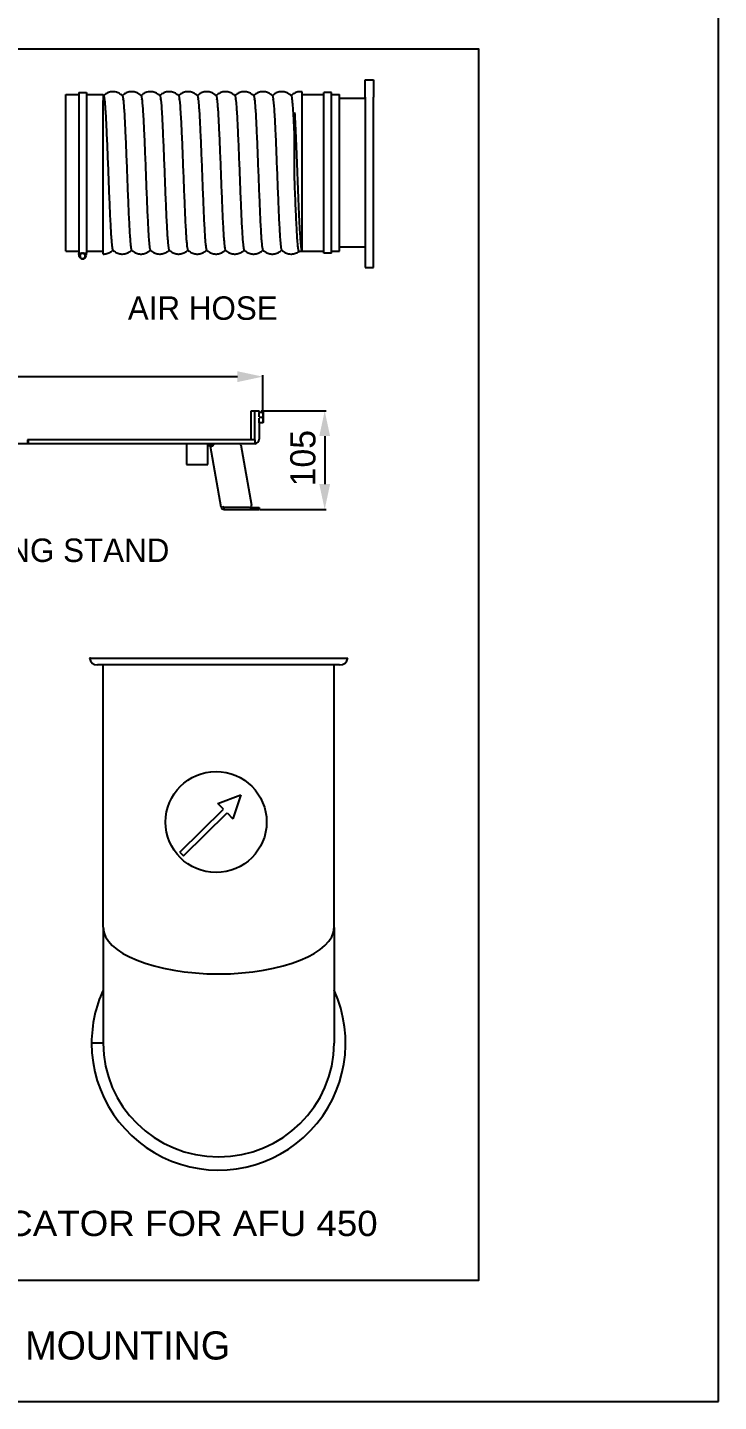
# Model space of a CAD drawing. Header units: millimetres. Extents: x 0 to 3231, y 0 to 2285.
# Drawn here: x 2494 to 3231, y 0 to 1465 of the extents above; entities that cross this region are included whole.
import ezdxf
from ezdxf.enums import TextEntityAlignment as Align

# ---------------------------------------------------------------- set-up
doc = ezdxf.new("R2010")
doc.units = ezdxf.units.MM
doc.header["$LTSCALE"] = 177.692308
doc.header["$PDMODE"] = 3
doc.header["$PDSIZE"] = 8
doc.layers.get('0').update_dxf_attribs({"linetype": 'CONTINUOUS'})
doc.layers.get('Defpoints').update_dxf_attribs({"linetype": 'CONTINUOUS'})
doc.styles.get("Standard").update_dxf_attribs({"font": 'himalaya.ttf'})
doc.dimstyles.new('DIMSTYLE_2', dxfattribs={"dimtxt": 26.923077, "dimasz": 26.923077, "dimexe": 1.5, "dimexo": 1, "dimgap": 0.875, "dimtad": 1, "dimlfac": 0.8125, "dimdsep": 46, "dimtxsty": 'Standard', "dimblk": '_FILLED', "dimblk1": '_FILLED', "dimblk2": '_FILLED', "dimcen": 0.09, "dimazin": 2, "dimtp": 0.01, "dimtm": 0.01, "dimtfac": 1, "dimtofl": 0, "dimtmove": 0, "dimatfit": 3, "dimldrblk": '_FILLED', "dimfxl": 1, "dimtolj": 1, "dimarcsym": 0})

# ---------------------------------------------------------------- blocks, each defined once
blk = doc.blocks.new('_FILLED')
at = {"color": 0, "linetype": 'ByBlock'}
blk.add_solid([(0, 0), (-1, 0.214), (-1, -0.214)], dxfattribs=at)
blk = doc.blocks.new('*D112')
at = {"color": 0, "linetype": 'Continuous', "lineweight": -2}
for p, q in [((2138.8, 1055.8), (2138.8, 1094)), ((2165.7, 1092.5), (2717.9, 1092.5)), ((2744.8, 1055.5), (2744.8, 1094))]:
    blk.add_line(p, q, dxfattribs=at)
at = {"layer": 'Defpoints', "color": 0}
for p in [(2744.8, 1092.5), (2138.8, 1054.8), (2744.8, 1054.5)]:
    blk.add_point(p, dxfattribs=at)
at = {"color": 0, "linetype": 'ByBlock', "lineweight": -2, "xscale": 26.9230769231, "yscale": 26.9230769231, "zscale": 26.9230769231, "rotation": 180}
blk.add_blockref('_FILLED', (2138.8, 1092.5), dxfattribs=at)
at = {"color": 0, "linetype": 'ByBlock', "lineweight": -2, "xscale": 26.9230769231, "yscale": 26.9230769231, "zscale": 26.9230769231}
blk.add_blockref('_FILLED', (2744.8, 1092.5), dxfattribs=at)
at = {"color": 0, "insert": (2452.8, 1129.3), "char_height": 26.92, "attachment_point": 2, "line_spacing_factor": 0.9}
blk.add_mtext('\\A1;607', dxfattribs=at)
blk = doc.blocks.new('*D113')
at = {"color": 0, "linetype": 'Continuous', "lineweight": -2}
for p, q in [((2743.2, 1056), (2812.4, 1056)), ((2810.9, 1029.1), (2810.9, 977.9)), ((2741.7, 951), (2812.4, 951))]:
    blk.add_line(p, q, dxfattribs=at)
at = {"layer": 'Defpoints', "color": 0}
for p in [(2742.2, 1056), (2740.7, 951), (2810.9, 951)]:
    blk.add_point(p, dxfattribs=at)
at = {"color": 0, "linetype": 'ByBlock', "lineweight": -2, "xscale": 26.9230769231, "yscale": 26.9230769231, "zscale": 26.9230769231}
for p, rotation in [((2810.9, 1056), 90), ((2810.9, 951), 270)]:
    blk.add_blockref('_FILLED', p, dxfattribs=dict(at, rotation=rotation))
at = {"color": 0, "insert": (2774.1, 1005.6), "char_height": 26.923, "attachment_point": 2, "rotation": 90, "line_spacing_factor": 0.9}
blk.add_mtext('\\A1;\\A1;105', dxfattribs=at)
blk = doc.blocks.new('ARROW_4_BL0', base_point=(2771.3, 546.5))
at = {"color": 7, "linetype": 'Continuous'}
for p, q in [((2779.3, 569.8), (2803.9, 578.9)), ((2803.9, 578.9), (2795.4, 553.3)), ((2738.8, 517.9), (2785.5, 563.5)), ((2742.6, 514.1), (2789.3, 559.6)), ((2785.5, 563.5), (2779.3, 569.8)), ((2789.3, 559.6), (2795.4, 553.3)), ((2738.8, 517.9), (2742.6, 514.1))]:
    blk.add_line(p, q, dxfattribs=at)

msp = doc.modelspace()

# ---------------------------------------------------------------- linework, layer by layer
at = {"linetype": 'Continuous'}
for p, q in [((3230.769, 0), (3230.769, 2284.615)), ((2534.794, 1226.144), (2534.794, 1393.344)), ((2534.794, 1393.344), (2548.776, 1393.344)), ((2548.776, 1395.344), (2548.776, 1224.144)), ((2548.776, 1395.344), (2556.776, 1395.344)), ((2556.776, 1395.344), (2556.776, 1224.144)), ((2556.776, 1393.344), (2574.794, 1393.344)), ((2574.794, 1393.344), (2574.794, 1386.987)), ((2575.795, 1392.733), (2575.082, 1392.057)), ((2595.202, 1391.906), (2595.007, 1392.106)), ((2615.202, 1391.906), (2615.007, 1392.106)), ((2635.202, 1391.906), (2635.007, 1392.106)), ((2655.202, 1391.906), (2655.007, 1392.106)), ((2675.202, 1391.906), (2675.007, 1392.106)), ((2695.202, 1391.906), (2695.007, 1392.106)), ((2715.202, 1391.906), (2715.007, 1392.106)), ((2735.202, 1391.906), (2735.007, 1392.106)), ((2755.202, 1391.906), (2755.007, 1392.106)), ((2775.202, 1391.906), (2775.007, 1392.106)), ((2786.794, 1225.953), (2786.794, 1396.141)), ((2786.794, 1393.344), (2809.994, 1393.344)), ((2817.994, 1395.344), (2809.994, 1395.344)), ((2809.994, 1224.144), (2809.994, 1395.344)), ((2817.994, 1224.144), (2817.994, 1395.344)), ((2817.994, 1393.344), (2826.794, 1393.344)), ((2826.794, 1226.144), (2826.794, 1393.344)), ((2574.794, 1223.241), (2574.794, 1386.985)), ((2736.065, 1387.957), (2736.069, 1387.918)), ((2736.065, 1387.953), (2736.069, 1387.918)), ((2853.994, 1388.944), (2826.794, 1388.944)), ((2853.994, 1390.544), (2853.994, 1228.944)), ((2862.753, 1228.776), (2862.753, 1390.456)), ((2778.794, 1303.198), (2778.794, 1374.07)), ((2853.994, 1230.544), (2826.794, 1230.544)), ((2534.794, 1226.144), (2548.776, 1226.144)), ((2548.776, 1224.144), (2556.776, 1224.144)), ((2548.776, 1222.736), (2548.776, 1223.954)), ((2556.776, 1226.144), (2574.794, 1226.144)), ((2556.776, 1222.736), (2556.776, 1223.954)), ((2574.794, 1223.242), (2575.069, 1223.239)), ((2575.068, 1223.239), (2575.459, 1223.244)), ((2584.935, 1227.583), (2585.082, 1227.431)), ((2604.935, 1227.583), (2605.082, 1227.431)), ((2624.935, 1227.583), (2625.082, 1227.431)), ((2644.935, 1227.583), (2645.082, 1227.431)), ((2664.935, 1227.583), (2665.082, 1227.431)), ((2684.935, 1227.582), (2685.049, 1227.464)), ((2704.935, 1227.583), (2705.082, 1227.431)), ((2724.935, 1227.583), (2725.082, 1227.431)), ((2744.935, 1227.583), (2745.082, 1227.431)), ((2764.935, 1227.583), (2765.082, 1227.431)), ((2783.552, 1226.144), (2786.537, 1226.144)), ((2786.794, 1226.144), (2809.994, 1226.144)), ((2817.994, 1224.144), (2809.994, 1224.144)), ((2817.994, 1226.144), (2826.794, 1226.144)), ((2732.55, 1056.022), (2741.032, 1056.022)), ((2732.55, 1026.022), (2732.55, 1056.022)), ((2736.489, 1026.022), (2736.489, 1056.022)), ((2741.032, 1056.022), (2741.032, 1054.567)), ((2744.791, 1048.871), (2740.964, 1048.871)), ((2741.032, 1054.597), (2744.791, 1054.597)), ((2744.791, 1054.445), (2741.032, 1054.445)), ((2741.032, 1049.573), (2741.032, 1054.445)), ((2741.032, 1043.448), (2741.032, 1048.188)), ((2744.791, 1043.448), (2741.032, 1043.448)), ((2741.032, 1043.448), (2741.032, 1026.022)), ((2745.282, 1054.521), (2745.282, 1043.524)), ((2736.314, 1021.022), (2147.75, 1021.022)), ((2736.314, 1025.022), (2494.069, 1025.022)), ((2494.069, 1025.022), (2494.069, 1021.022)), ((2494.937, 1021.022), (2494.937, 1025.022)), ((2663.684, 1021.022), (2663.684, 999.022)), ((2686.198, 999.022), (2686.198, 1021.022)), ((2686.198, 1019.022), (2688.198, 1019.022)), ((2687.198, 1019.022), (2687.198, 1021.022)), ((2689.183, 1018.196), (2692.137, 1018.717)), ((2700.59, 953.502), (2689.183, 1018.196)), ((2692.026, 1019.347), (2693.432, 1021.022)), ((2692.137, 1018.717), (2692.026, 1019.347)), ((2721.418, 1019.664), (2732.746, 955.419)), ((2736.314, 1025.022), (2736.314, 1021.022)), ((2663.684, 999.022), (2686.198, 999.022)), ((2700.59, 953.502), (2703.545, 954.022)), ((2703.545, 954.022), (2703.712, 953.072)), ((2703.545, 953.022), (2703.712, 953.022)), ((2703.545, 951.022), (2703.545, 953.022)), ((2730.776, 953.072), (2703.712, 953.072)), ((2731.027, 953.022), (2741.027, 953.022)), ((2741.027, 953.022), (2741.027, 951.022)), ((2703.545, 951.022), (2741.027, 951.022)), ((2561.258, 792.552), (2560.044, 792.347)), ((2560.044, 792.347), (2835.496, 792.347)), ((2561.258, 792.552), (2834.282, 792.552)), ((2834.282, 792.552), (2835.496, 792.347)), ((2826.639, 785.167), (2568.539, 785.167)), ((2574.693, 505.496), (2574.693, 785.167)), ((2820.847, 505.54), (2820.847, 785.167)), ((2574.693, 505.496), (2574.693, 382.013)), ((2820.847, 505.274), (2820.847, 382.013)), ((2562.385, 382.237), (2574.693, 382.226)), ((2574.693, 382.011), (2562.385, 382)), ((0, 0), (3230.769, 0))]:
    msp.add_line(p, q, dxfattribs=at)
for p, q in [((2853.994, 1388.944), (2853.994, 1408.944)), ((2853.994, 1408.944), (2862.753, 1408.944)), ((2862.753, 1408.944), (2862.753, 1390.456)), ((2853.994, 1228.944), (2853.994, 1208.944)), ((2862.753, 1208.944), (2862.753, 1228.776)), ((2853.994, 1208.944), (2862.753, 1208.944))]:
    msp.add_line(p, q)
msp.add_lwpolyline([(1763.503, 1441.876), (2974.995, 1441.876), (2974.995, 128.914), (1763.503, 128.914)], close=True)
for points in [[(2575.202, 1391.906), (2575.007, 1392.106), (2574.794, 1392.316)], [(2585.069, 1396.25), (2584.611, 1396.242), (2583.489, 1396.16), (2582.385, 1395.989), (2581.31, 1395.734), (2580.273, 1395.4), (2579.274, 1394.991), (2578.318, 1394.51), (2577.415, 1393.968), (2576.573, 1393.372), (2575.795, 1392.733)], [(2595.007, 1392.106), (2594.286, 1392.781), (2593.501, 1393.419), (2592.653, 1394.012), (2591.746, 1394.55), (2590.787, 1395.025), (2589.787, 1395.428), (2588.749, 1395.756), (2587.676, 1396.004), (2586.575, 1396.168), (2585.459, 1396.244), (2585.068, 1396.25)], [(2605.069, 1396.25), (2604.626, 1396.243), (2603.511, 1396.163), (2602.404, 1395.993), (2601.315, 1395.736), (2600.254, 1395.393), (2599.235, 1394.973), (2598.265, 1394.481), (2597.35, 1393.925), (2596.509, 1393.323), (2595.746, 1392.689), (2595.054, 1392.029)], [(2615.007, 1392.106), (2614.286, 1392.781), (2613.501, 1393.419), (2612.653, 1394.012), (2611.746, 1394.55), (2610.787, 1395.025), (2609.787, 1395.428), (2608.749, 1395.756), (2607.676, 1396.004), (2606.575, 1396.168), (2605.459, 1396.244), (2605.068, 1396.25)], [(2625.069, 1396.25), (2624.685, 1396.245), (2623.61, 1396.173), (2622.522, 1396.016), (2621.423, 1395.765), (2620.333, 1395.422), (2619.284, 1394.996), (2618.283, 1394.491), (2617.339, 1393.917), (2616.482, 1393.302), (2615.718, 1392.664), (2615.069, 1392.042)], [(2635.007, 1392.106), (2634.286, 1392.781), (2633.501, 1393.419), (2632.653, 1394.012), (2631.746, 1394.55), (2630.787, 1395.025), (2629.787, 1395.428), (2628.749, 1395.756), (2627.676, 1396.004), (2626.575, 1396.168), (2625.459, 1396.244), (2625.068, 1396.25)], [(2645.069, 1396.25), (2644.611, 1396.242), (2643.489, 1396.16), (2642.385, 1395.989), (2641.31, 1395.734), (2640.273, 1395.4), (2639.274, 1394.991), (2638.318, 1394.51), (2637.415, 1393.968), (2636.573, 1393.372), (2635.795, 1392.733), (2635.082, 1392.057), (2635.065, 1392.039)], [(2655.007, 1392.106), (2654.286, 1392.781), (2653.501, 1393.419), (2652.653, 1394.012), (2651.746, 1394.55), (2650.787, 1395.025), (2649.787, 1395.428), (2648.749, 1395.756), (2647.676, 1396.004), (2646.575, 1396.168), (2645.459, 1396.244), (2645.068, 1396.25)], [(2665.069, 1396.25), (2664.611, 1396.242), (2663.489, 1396.16), (2662.385, 1395.989), (2661.31, 1395.734), (2660.273, 1395.4), (2659.274, 1394.991), (2658.318, 1394.51), (2657.415, 1393.968), (2656.573, 1393.372), (2655.795, 1392.733), (2655.082, 1392.057), (2655.065, 1392.039)], [(2675.007, 1392.106), (2674.286, 1392.781), (2673.501, 1393.419), (2672.653, 1394.012), (2671.746, 1394.55), (2670.787, 1395.025), (2669.787, 1395.428), (2668.749, 1395.756), (2667.676, 1396.004), (2666.575, 1396.168), (2665.459, 1396.244), (2665.068, 1396.25)], [(2685.069, 1396.25), (2684.611, 1396.242), (2683.489, 1396.16), (2682.385, 1395.989), (2681.31, 1395.734), (2680.273, 1395.4), (2679.274, 1394.991), (2678.318, 1394.51), (2677.415, 1393.968), (2676.573, 1393.372), (2675.795, 1392.733), (2675.082, 1392.057), (2675.065, 1392.039)], [(2695.007, 1392.106), (2694.286, 1392.781), (2693.501, 1393.419), (2692.653, 1394.012), (2691.746, 1394.55), (2690.787, 1395.025), (2689.787, 1395.428), (2688.749, 1395.756), (2687.676, 1396.004), (2686.575, 1396.168), (2685.459, 1396.244), (2685.068, 1396.25)], [(2705.069, 1396.25), (2704.611, 1396.242), (2703.489, 1396.16), (2702.385, 1395.989), (2701.31, 1395.734), (2700.273, 1395.4), (2699.274, 1394.991), (2698.318, 1394.51), (2697.415, 1393.968), (2696.573, 1393.372), (2695.795, 1392.733), (2695.082, 1392.057), (2695.065, 1392.039)], [(2715.007, 1392.106), (2714.286, 1392.781), (2713.501, 1393.419), (2712.653, 1394.012), (2711.746, 1394.55), (2710.787, 1395.025), (2709.787, 1395.428), (2708.749, 1395.756), (2707.676, 1396.004), (2706.575, 1396.168), (2705.459, 1396.244), (2705.068, 1396.25)], [(2725.069, 1396.25), (2724.611, 1396.242), (2723.489, 1396.16), (2722.385, 1395.989), (2721.31, 1395.734), (2720.273, 1395.4), (2719.274, 1394.991), (2718.318, 1394.51), (2717.415, 1393.968), (2716.573, 1393.372), (2715.795, 1392.733), (2715.082, 1392.057), (2715.065, 1392.039)], [(2735.007, 1392.106), (2734.286, 1392.781), (2733.501, 1393.419), (2732.653, 1394.012), (2731.746, 1394.55), (2730.787, 1395.025), (2729.787, 1395.428), (2728.749, 1395.756), (2727.676, 1396.004), (2726.575, 1396.168), (2725.459, 1396.244), (2725.068, 1396.25)], [(2745.069, 1396.25), (2744.611, 1396.242), (2743.489, 1396.16), (2742.385, 1395.989), (2741.31, 1395.734), (2740.273, 1395.4), (2739.274, 1394.991), (2738.318, 1394.51), (2737.415, 1393.968), (2736.573, 1393.372), (2735.795, 1392.733), (2735.082, 1392.057), (2735.065, 1392.039)], [(2755.007, 1392.106), (2754.286, 1392.781), (2753.501, 1393.419), (2752.653, 1394.012), (2751.746, 1394.55), (2750.787, 1395.025), (2749.787, 1395.428), (2748.749, 1395.756), (2747.676, 1396.004), (2746.575, 1396.168), (2745.459, 1396.244), (2745.068, 1396.25)], [(2765.069, 1396.25), (2764.667, 1396.244), (2763.58, 1396.17), (2762.487, 1396.009), (2761.392, 1395.757), (2760.311, 1395.414), (2759.271, 1394.99), (2758.279, 1394.489), (2757.344, 1393.92), (2756.491, 1393.309), (2755.727, 1392.672), (2755.042, 1392.017)], [(2775.007, 1392.106), (2774.286, 1392.781), (2773.501, 1393.419), (2772.653, 1394.012), (2771.746, 1394.55), (2770.787, 1395.025), (2769.787, 1395.428), (2768.749, 1395.756), (2767.676, 1396.004), (2766.575, 1396.168), (2765.459, 1396.244), (2765.068, 1396.25)], [(2785.069, 1396.25), (2784.611, 1396.242), (2783.489, 1396.16), (2782.385, 1395.989), (2781.31, 1395.734), (2780.273, 1395.4), (2779.274, 1394.991), (2778.318, 1394.51), (2777.415, 1393.968), (2776.573, 1393.372), (2775.795, 1392.733), (2775.082, 1392.057), (2775.065, 1392.039)], [(2786.794, 1396.143), (2786.575, 1396.168), (2785.459, 1396.244), (2785.068, 1396.25)], [(2575.459, 1223.244), (2576.575, 1223.321), (2577.676, 1223.485), (2578.749, 1223.733), (2579.787, 1224.06), (2580.787, 1224.464), (2581.746, 1224.939), (2582.653, 1225.477), (2583.501, 1226.069), (2584.286, 1226.707), (2585.007, 1227.383), (2585.072, 1227.449)], [(2585.082, 1227.431), (2585.795, 1226.756), (2586.573, 1226.117), (2587.415, 1225.521), (2588.318, 1224.978), (2589.274, 1224.498), (2590.273, 1224.088), (2591.31, 1223.754), (2592.385, 1223.499), (2593.489, 1223.329), (2594.611, 1223.246), (2595.069, 1223.239)], [(2595.068, 1223.239), (2595.459, 1223.244), (2596.575, 1223.321), (2597.676, 1223.485), (2598.749, 1223.733), (2599.787, 1224.06), (2600.787, 1224.464), (2601.746, 1224.939), (2602.653, 1225.477), (2603.501, 1226.069), (2604.286, 1226.707), (2605.007, 1227.383), (2605.072, 1227.449)], [(2605.082, 1227.431), (2605.795, 1226.756), (2606.573, 1226.117), (2607.415, 1225.521), (2608.318, 1224.978), (2609.274, 1224.498), (2610.273, 1224.088), (2611.31, 1223.754), (2612.385, 1223.499), (2613.489, 1223.329), (2614.611, 1223.246), (2615.069, 1223.239)], [(2615.068, 1223.239), (2615.459, 1223.244), (2616.575, 1223.321), (2617.676, 1223.485), (2618.749, 1223.733), (2619.787, 1224.06), (2620.787, 1224.464), (2621.746, 1224.939), (2622.653, 1225.477), (2623.501, 1226.069), (2624.286, 1226.707), (2625.007, 1227.383), (2625.072, 1227.449)], [(2625.082, 1227.431), (2625.795, 1226.756), (2626.573, 1226.117), (2627.415, 1225.521), (2628.318, 1224.978), (2629.274, 1224.498), (2630.273, 1224.088), (2631.31, 1223.754), (2632.385, 1223.499), (2633.489, 1223.329), (2634.611, 1223.246), (2635.069, 1223.239)], [(2635.068, 1223.239), (2635.459, 1223.244), (2636.575, 1223.321), (2637.676, 1223.485), (2638.749, 1223.733), (2639.787, 1224.06), (2640.787, 1224.464), (2641.746, 1224.939), (2642.653, 1225.477), (2643.501, 1226.069), (2644.286, 1226.707), (2645.007, 1227.383), (2645.072, 1227.449)], [(2645.082, 1227.431), (2645.795, 1226.756), (2646.573, 1226.117), (2647.415, 1225.521), (2648.318, 1224.978), (2649.274, 1224.498), (2650.273, 1224.088), (2651.31, 1223.754), (2652.385, 1223.499), (2653.489, 1223.329), (2654.611, 1223.246), (2655.069, 1223.239)], [(2655.068, 1223.239), (2655.459, 1223.244), (2656.575, 1223.321), (2657.676, 1223.485), (2658.749, 1223.733), (2659.787, 1224.06), (2660.787, 1224.464), (2661.746, 1224.939), (2662.653, 1225.477), (2663.501, 1226.069), (2664.286, 1226.707), (2665.007, 1227.383), (2665.072, 1227.449)], [(2665.082, 1227.431), (2665.795, 1226.756), (2666.573, 1226.117), (2667.415, 1225.521), (2668.318, 1224.978), (2669.274, 1224.498), (2670.273, 1224.088), (2671.31, 1223.754), (2672.385, 1223.499), (2673.489, 1223.329), (2674.611, 1223.246), (2675.069, 1223.239)], [(2675.068, 1223.239), (2675.459, 1223.244), (2676.575, 1223.321), (2677.676, 1223.485), (2678.749, 1223.733), (2679.787, 1224.06), (2680.787, 1224.464), (2681.746, 1224.939), (2682.653, 1225.477), (2683.501, 1226.069), (2684.286, 1226.707), (2685.007, 1227.383), (2685.072, 1227.449)], [(2685.049, 1227.464), (2685.74, 1226.805), (2686.509, 1226.166), (2687.365, 1225.554), (2688.301, 1224.988), (2689.294, 1224.489), (2690.333, 1224.067), (2691.412, 1223.726), (2692.505, 1223.476), (2693.594, 1223.317), (2694.675, 1223.244), (2695.069, 1223.239)], [(2695.068, 1223.239), (2695.459, 1223.244), (2696.575, 1223.321), (2697.676, 1223.485), (2698.749, 1223.733), (2699.787, 1224.06), (2700.787, 1224.464), (2701.746, 1224.939), (2702.653, 1225.477), (2703.501, 1226.069), (2704.286, 1226.707), (2705.007, 1227.383), (2705.072, 1227.449)], [(2705.082, 1227.431), (2705.795, 1226.756), (2706.573, 1226.117), (2707.415, 1225.521), (2708.318, 1224.978), (2709.274, 1224.498), (2710.273, 1224.088), (2711.31, 1223.754), (2712.385, 1223.499), (2713.489, 1223.329), (2714.611, 1223.246), (2715.069, 1223.239)], [(2715.068, 1223.239), (2715.459, 1223.244), (2716.575, 1223.321), (2717.676, 1223.485), (2718.749, 1223.733), (2719.787, 1224.06), (2720.787, 1224.464), (2721.746, 1224.939), (2722.653, 1225.477), (2723.501, 1226.069), (2724.286, 1226.707), (2725.007, 1227.383), (2725.072, 1227.449)], [(2725.082, 1227.431), (2725.795, 1226.756), (2726.573, 1226.117), (2727.415, 1225.521), (2728.318, 1224.978), (2729.274, 1224.498), (2730.273, 1224.088), (2731.31, 1223.754), (2732.385, 1223.499), (2733.489, 1223.329), (2734.611, 1223.246), (2735.069, 1223.239)], [(2735.068, 1223.239), (2735.459, 1223.244), (2736.575, 1223.321), (2737.676, 1223.485), (2738.749, 1223.733), (2739.787, 1224.06), (2740.787, 1224.464), (2741.746, 1224.939), (2742.653, 1225.477), (2743.501, 1226.069), (2744.286, 1226.707), (2745.007, 1227.383), (2745.072, 1227.449)], [(2745.082, 1227.431), (2745.795, 1226.756), (2746.573, 1226.117), (2747.415, 1225.521), (2748.318, 1224.978), (2749.274, 1224.498), (2750.273, 1224.088), (2751.31, 1223.754), (2752.385, 1223.499), (2753.489, 1223.329), (2754.611, 1223.246), (2755.069, 1223.239)], [(2755.068, 1223.239), (2755.459, 1223.244), (2756.575, 1223.321), (2757.676, 1223.485), (2758.749, 1223.733), (2759.787, 1224.06), (2760.787, 1224.464), (2761.746, 1224.939), (2762.653, 1225.477), (2763.501, 1226.069), (2764.286, 1226.707), (2765.007, 1227.383), (2765.072, 1227.449)], [(2765.082, 1227.431), (2765.795, 1226.756), (2766.573, 1226.117), (2767.415, 1225.521), (2768.318, 1224.978), (2769.274, 1224.498), (2770.273, 1224.088), (2771.31, 1223.754), (2772.385, 1223.499), (2773.489, 1223.329), (2774.611, 1223.246), (2775.069, 1223.239)], [(2775.068, 1223.239), (2775.459, 1223.244), (2776.575, 1223.321), (2777.676, 1223.485), (2778.749, 1223.733), (2779.787, 1224.06), (2780.787, 1224.464), (2781.746, 1224.939)], [(2781.746, 1224.939), (2782.653, 1225.477), (2783.501, 1226.069), (2783.569, 1226.121)], [(2786.488, 1226.182), (2786.573, 1226.117), (2786.794, 1225.952)]]:
    msp.add_lwpolyline(points, dxfattribs=at)
msp.add_circle((2695.129, 617.72), 53.846, dxfattribs=at)
for centre, radius, start, end in [((2511.368, 1379.995), 65.184, 7.018459, 7.311237), ((2525.607, 1379.281), 70.989, 6.859621, 7.100567), ((2544.227, 1379.113), 72.38, 6.848634, 7.029883), ((2538.457, 1378.419), 78.191, 6.709412, 6.849133), ((2564.232, 1379.114), 72.375, 6.848925, 7.029894), ((2558.388, 1378.411), 78.26, 6.705546, 6.849372), ((2584.292, 1379.121), 72.315, 6.851464, 7.030869), ((2577.8, 1378.341), 78.853, 6.672543, 6.851422), ((2615.56, 1380.523), 60.959, 7.018898, 7.606169), ((2629.639, 1379.78), 66.927, 7.014053, 7.200744), ((2624.214, 1379.112), 72.393, 6.863509, 7.014482), ((2649.176, 1379.722), 67.393, 7.012586, 7.172157), ((2644.173, 1379.107), 72.434, 6.862925, 7.012674), ((2663.605, 1379.038), 73.006, 6.856354, 6.986243), ((2684.297, 1379.122), 72.31, 6.851868, 7.030772), ((2677.686, 1378.328), 78.968, 6.666322, 6.851719), ((2552.525, 1223.964), 3.749, 176.776421, 180.186401), ((2552.574, 1223.964), 3.798, 180.185816, 183.168936), ((2548.646, 1223.776), 0.428, 350.549568, 359.82549), ((2552.771, 1222.173), 3.989, 208.00116, 257.705377), ((2552.755, 1221.342), 2.842, 137.032775, 138.74324), ((2552.767, 1221.328), 2.861, 110.690316, 116.694036), ((2552.783, 1221.296), 2.897, 103.152892, 110.759033), ((2552.795, 1221.254), 2.94, 102.589139, 109.690281), ((2552.746, 1221.209), 2.985, 73.550336, 77.331774), ((2552.756, 1221.243), 2.95, 70.376228, 73.550299), ((2552.769, 1221.298), 2.895, 68.3882, 73.484801), ((2552.791, 1221.334), 2.852, 63.278316, 68.527526), ((2552.792, 1221.337), 2.849, 41.141222, 43.549624), ((2552.807, 1221.354), 2.826, 41.091313, 43.518935), ((2553.006, 1223.962), 3.769, 359.851765, 3.331082), ((2552.968, 1223.962), 3.807, 357.053339, 359.852578), ((2733.575, 1050.744), 11.811, 15.005423, 18.264172), ((2732.859, 1052.798), 12.562, 341.78263, 343.161534), ((2733.449, 1045.034), 11.973, 17.278812, 18.692165), ((2738.338, 1046.16), 6.943, 357.619757, 359.994794), ((2736.032, 1026.022), 5, 273.231083, 0), ((2731.384, 1026.028), 5.106, 345.178878, 354.097036), ((2731.429, 1026.024), 5.061, 354.090087, 359.988357), ((2688.198, 1018.022), 3, 10, 90), ((2688.198, 1018.022), 1, 10, 90), ((2719.448, 1019.317), 2, 10, 58.509369), ((2703.545, 954.022), 3, 190, 270), ((2703.545, 954.022), 1, 190, 270), ((2688.04, 1112.651), 159.613, 275.233031, 275.472978), ((2705.139, 981.556), 27.804, 266.3431, 266.567867), ((2730.776, 955.072), 2, 270, 10), ((2568.539, 793.783), 8.615, 189.594068, 270), ((2827.001, 793.783), 8.615, 270, 350.405932), ((2697.77, 382.118), 135.385, 155.406351, 179.95), ((2697.77, 382.118), 135.385, 180.05, 24.593786)]:
    msp.add_arc(centre, radius, start, end, dxfattribs=at)
for centre, ratio, start_param, end_param in [((2697.77, 505.54), 0.40402623, -3.14071999, 0), ((2697.77, 382.118), 0.98529052, 3.14246532, 6.28231264)]:
    msp.add_ellipse(centre, major_axis=(123.077, 0), ratio=ratio, start_param=start_param, end_param=end_param, dxfattribs=at)
for points, knots in [([(2575.151, 1391.949), (2575.16, 1391.943), (2575.178, 1391.93), (2575.194, 1391.914), (2575.202, 1391.906)], [0, 0, 0, 0, 0.47557168, 1, 1, 1, 1]), ([(2575.329, 1391.708), (2575.363, 1391.639), (2575.52, 1391.243), (2575.611, 1390.825), (2575.679, 1390.484)], [0, 0, 0, 0, 0.18176345, 1, 1, 1, 1]), ([(2595.356, 1391.651), (2595.389, 1391.574), (2595.545, 1391.149), (2595.638, 1390.704), (2595.707, 1390.342)], [0, 0, 0, 0, 0.18476388, 1, 1, 1, 1]), ([(2615.202, 1391.906), (2615.299, 1391.804), (2615.447, 1391.444), (2615.545, 1391.085), (2615.599, 1390.855)], [0, 0, 0, 0, 0.37224246, 1, 1, 1, 1]), ([(2635.202, 1391.906), (2635.299, 1391.804), (2635.448, 1391.441), (2635.547, 1391.081), (2635.6, 1390.85)], [0, 0, 0, 0, 0.37201073, 1, 1, 1, 1]), ([(2655.202, 1391.906), (2655.299, 1391.804), (2655.449, 1391.44), (2655.547, 1391.079), (2655.601, 1390.847)], [0, 0, 0, 0, 0.3718984, 1, 1, 1, 1]), ([(2675.202, 1391.906), (2675.312, 1391.791), (2675.473, 1391.367), (2675.579, 1390.952), (2675.638, 1390.683)], [0, 0, 0, 0, 0.36563762, 1, 1, 1, 1]), ([(2695.343, 1391.679), (2695.377, 1391.606), (2695.533, 1391.194), (2695.625, 1390.763), (2695.694, 1390.411)], [0, 0, 0, 0, 0.18339838, 1, 1, 1, 1]), ([(2715.348, 1391.669), (2715.382, 1391.594), (2715.537, 1391.179), (2715.629, 1390.744), (2715.698, 1390.39)], [0, 0, 0, 0, 0.18404258, 1, 1, 1, 1]), ([(2735.202, 1391.906), (2735.218, 1391.889), (2735.291, 1391.797), (2735.341, 1391.688), (2735.377, 1391.601)], [0, 0, 0, 0, 0.19677431, 1, 1, 1, 1]), ([(2735.377, 1391.601), (2735.41, 1391.52), (2735.562, 1391.079), (2735.655, 1390.621), (2735.725, 1390.249)], [0, 0, 0, 0, 0.18753397, 1, 1, 1, 1]), ([(2755.202, 1391.906), (2755.301, 1391.802), (2755.452, 1391.432), (2755.551, 1391.064), (2755.606, 1390.828)], [0, 0, 0, 0, 0.37110071, 1, 1, 1, 1]), ([(2775.202, 1391.906), (2775.315, 1391.788), (2775.478, 1391.352), (2775.586, 1390.925), (2775.646, 1390.647)], [0, 0, 0, 0, 0.36441223, 1, 1, 1, 1]), ([(2575.679, 1390.484), (2575.71, 1390.331), (2575.845, 1389.603), (2575.948, 1388.87), (2576.023, 1388.291)], [0, 0, 0, 0, 0.21029004, 1, 1, 1, 1]), ([(2576.064, 1387.96), (2576.277, 1386.23), (2576.66, 1382.075), (2577.429, 1371.436), (2578.258, 1354.326), (2579.275, 1330.731), (2580.24, 1304.813), (2581.112, 1283.094), (2581.817, 1266.689), (2582.316, 1255.942), (2582.834, 1246.625), (2583.347, 1239.002), (2583.844, 1233.319), (2584.208, 1230.206), (2584.452, 1229.009)], [0, 0, 0, 0, 0.03285127, 0.07859216, 0.20100159, 0.35562177, 0.52362541, 0.6897306, 0.76521482, 0.83304704, 0.89244422, 0.94105123, 0.97698852, 1, 1, 1, 1]), ([(2595.707, 1390.342), (2595.738, 1390.182), (2595.873, 1389.423), (2595.977, 1388.659), (2596.052, 1388.056)], [0, 0, 0, 0, 0.21148406, 1, 1, 1, 1]), ([(2596.088, 1387.76), (2596.302, 1385.989), (2596.687, 1381.753), (2597.457, 1370.958), (2598.287, 1353.663), (2599.309, 1329.892), (2600.275, 1303.869), (2601.152, 1282.132), (2601.858, 1265.766), (2602.359, 1255.097), (2602.879, 1245.888), (2603.392, 1238.406), (2603.889, 1232.895), (2604.251, 1229.901), (2604.504, 1228.77)], [0, 0, 0, 0, 0.03359844, 0.08010514, 0.20389236, 0.35974508, 0.52833605, 0.6944712, 0.76956984, 0.83693421, 0.89567554, 0.94333437, 0.97817232, 1, 1, 1, 1]), ([(2615.599, 1390.855), (2615.642, 1390.67), (2615.837, 1389.716), (2615.967, 1388.75), (2616.063, 1387.972)], [0, 0, 0, 0, 0.19501698, 1, 1, 1, 1]), ([(2616.113, 1387.555), (2616.618, 1383.264), (2617.364, 1372.339), (2618.323, 1353.11), (2619.332, 1329.234), (2620.302, 1303.172), (2621.18, 1281.455), (2621.886, 1265.141), (2622.387, 1254.54), (2622.909, 1245.415), (2623.42, 1238.034), (2623.917, 1232.638), (2624.277, 1229.722), (2624.535, 1228.634)], [0, 0, 0, 0, 0.08141966, 0.20624857, 0.36291477, 0.53177865, 0.69776895, 0.77253723, 0.83953253, 0.89778817, 0.944796, 0.97891928, 1, 1, 1, 1]), ([(2635.6, 1390.85), (2635.643, 1390.665), (2635.838, 1389.712), (2635.967, 1388.748), (2636.063, 1387.972)], [0, 0, 0, 0, 0.19521515, 1, 1, 1, 1]), ([(2636.113, 1387.55), (2636.617, 1383.267), (2637.363, 1372.366), (2638.32, 1353.18), (2639.327, 1329.355), (2640.295, 1303.339), (2641.172, 1281.649), (2641.877, 1265.344), (2642.377, 1254.735), (2642.898, 1245.593), (2643.408, 1238.183), (2643.905, 1232.746), (2644.266, 1229.801), (2644.521, 1228.695)], [0, 0, 0, 0, 0.08129913, 0.20588984, 0.36225778, 0.53088119, 0.69674682, 0.77154604, 0.83860428, 0.89698689, 0.94421062, 0.97860443, 1, 1, 1, 1]), ([(2655.601, 1390.847), (2655.644, 1390.662), (2655.838, 1389.711), (2655.967, 1388.748), (2656.063, 1387.973)], [0, 0, 0, 0, 0.19532308, 1, 1, 1, 1]), ([(2656.119, 1387.503), (2656.622, 1383.2), (2657.37, 1372.256), (2658.328, 1353.006), (2659.337, 1329.126), (2660.305, 1303.074), (2661.184, 1281.373), (2661.889, 1265.075), (2662.39, 1254.487), (2662.912, 1245.375), (2663.422, 1238.007), (2663.919, 1232.622), (2664.279, 1229.712), (2664.536, 1228.627)], [0, 0, 0, 0, 0.08168414, 0.20666423, 0.36340233, 0.53223441, 0.698139, 0.77284167, 0.83977507, 0.89796617, 0.94490641, 0.97896954, 1, 1, 1, 1]), ([(2675.638, 1390.683), (2675.669, 1390.539), (2675.807, 1389.846), (2675.909, 1389.146), (2675.983, 1388.592)], [0, 0, 0, 0, 0.20793295, 1, 1, 1, 1]), ([(2676.063, 1387.972), (2676.275, 1386.251), (2676.657, 1382.121), (2677.423, 1371.543), (2678.249, 1354.529), (2679.262, 1331.051), (2680.225, 1305.235), (2681.092, 1283.572), (2681.796, 1267.182), (2682.293, 1256.416), (2682.807, 1247.057), (2683.32, 1239.366), (2683.816, 1233.589), (2684.181, 1230.408), (2684.42, 1229.173)], [0, 0, 0, 0, 0.03269956, 0.07821416, 0.20003976, 0.35397061, 0.52146708, 0.68731934, 0.76290435, 0.83090703, 0.89059881, 0.93970294, 0.97627166, 1, 1, 1, 1]), ([(2695.694, 1390.411), (2695.725, 1390.254), (2695.86, 1389.51), (2695.963, 1388.761), (2696.038, 1388.169)], [0, 0, 0, 0, 0.21090975, 1, 1, 1, 1]), ([(2696.088, 1387.763), (2696.3, 1386.003), (2696.683, 1381.794), (2697.45, 1371.069), (2698.277, 1353.889), (2699.294, 1330.26), (2700.257, 1304.362), (2701.129, 1282.695), (2701.832, 1266.349), (2702.33, 1255.657), (2702.848, 1246.397), (2703.36, 1238.833), (2703.856, 1233.208), (2704.219, 1230.132), (2704.464, 1228.953)], [0, 0, 0, 0, 0.03344066, 0.07969283, 0.20278759, 0.35780599, 0.52575934, 0.69157445, 0.76678133, 0.83433958, 0.89343875, 0.94170182, 0.97729994, 1, 1, 1, 1]), ([(2715.698, 1390.39), (2715.729, 1390.233), (2715.864, 1389.485), (2715.967, 1388.731), (2716.042, 1388.137)], [0, 0, 0, 0, 0.21109457, 1, 1, 1, 1]), ([(2716.088, 1387.762), (2716.3, 1386.003), (2716.683, 1381.795), (2717.45, 1371.075), (2718.277, 1353.903), (2719.293, 1330.285), (2720.256, 1304.395), (2721.127, 1282.734), (2721.83, 1266.39), (2722.329, 1255.696), (2722.845, 1246.433), (2723.358, 1238.863), (2723.853, 1233.23), (2724.216, 1230.149), (2724.461, 1228.967)], [0, 0, 0, 0, 0.03343232, 0.07966876, 0.20271716, 0.35767742, 0.52558463, 0.69137493, 0.76658825, 0.83415916, 0.89328239, 0.94158714, 0.97723856, 1, 1, 1, 1]), ([(2735.725, 1390.249), (2735.755, 1390.087), (2735.887, 1389.326), (2735.99, 1388.56), (2736.065, 1387.957)], [0, 0, 0, 0, 0.21275124, 1, 1, 1, 1]), ([(2736.089, 1387.753), (2736.302, 1385.981), (2736.688, 1381.741), (2737.458, 1370.937), (2738.289, 1353.632), (2739.311, 1329.849), (2740.277, 1303.816), (2741.154, 1282.075), (2741.86, 1265.709), (2742.361, 1255.044), (2742.882, 1245.841), (2743.394, 1238.368), (2743.892, 1232.867), (2744.254, 1229.881), (2744.507, 1228.754)], [0, 0, 0, 0, 0.03362917, 0.0801719, 0.2040356, 0.35996712, 0.5286077, 0.69475908, 0.76984069, 0.83718132, 0.89588456, 0.94348437, 0.97825149, 1, 1, 1, 1]), ([(2755.606, 1390.828), (2755.648, 1390.643), (2755.839, 1389.698), (2755.968, 1388.742), (2756.063, 1387.973)], [0, 0, 0, 0, 0.19600718, 1, 1, 1, 1]), ([(2756.12, 1387.495), (2756.623, 1383.189), (2757.371, 1372.241), (2758.328, 1352.988), (2759.337, 1329.107), (2760.306, 1303.056), (2761.184, 1281.358), (2761.889, 1265.062), (2762.39, 1254.476), (2762.913, 1245.367), (2763.422, 1238.001), (2763.92, 1232.618), (2764.279, 1229.71), (2764.537, 1228.625)], [0, 0, 0, 0, 0.08173035, 0.2067384, 0.36349148, 0.53232037, 0.69821148, 0.77290268, 0.83982495, 0.89800388, 0.94493061, 0.978981, 1, 1, 1, 1]), ([(2775.646, 1390.647), (2775.677, 1390.502), (2775.814, 1389.801), (2775.916, 1389.095), (2775.991, 1388.535)], [0, 0, 0, 0, 0.20835491, 1, 1, 1, 1]), ([(2775.991, 1388.535), (2776.3, 1386.201), (2776.808, 1380.322), (2777.834, 1364.718), (2778.378, 1351.442), (2778.793, 1341.709)], [0, 0, 0, 0, 0.15052822, 0.37707138, 1, 1, 1, 1]), ([(2778.794, 1374.07), (2779.17, 1367.834), (2779.823, 1353.911), (2780.764, 1331.688), (2781.662, 1307.414), (2782.454, 1286.949), (2783.11, 1271.242), (2783.571, 1260.638), (2784.036, 1251.142), (2784.516, 1242.946), (2784.934, 1237.033), (2785.27, 1233.136), (2785.5, 1230.868), (2785.728, 1229.051), (2785.951, 1227.663), (2786.18, 1226.77), (2786.357, 1226.284), (2786.489, 1226.182)], [0, 0, 0, 0, 0.12647432, 0.28213965, 0.45031139, 0.61821131, 0.69676205, 0.76854808, 0.83309966, 0.88923447, 0.93474748, 0.95307979, 0.96844425, 0.98085172, 0.99025834, 0.99662646, 1, 1, 1, 1]), ([(2783.245, 1226.521), (2783.113, 1226.845), (2782.908, 1227.73), (2782.5, 1230.286), (2782.06, 1234.986), (2781.517, 1242.308), (2780.97, 1251.683), (2780.438, 1262.793), (2779.698, 1280.149), (2779.151, 1293.774), (2778.794, 1303.198)], [0, 0, 0, 0, 0.01368679, 0.03518895, 0.10118825, 0.19767624, 0.32191513, 0.46769483, 0.63188184, 1, 1, 1, 1]), ([(2549.068, 1223.706), (2549.065, 1223.692), (2549.06, 1223.666), (2549.051, 1223.639), (2549.046, 1223.627)], [0, 0, 0, 0, 0.50160895, 1, 1, 1, 1]), ([(2552.776, 1224.076), (2552.044, 1224.076), (2550.518, 1223.465), (2549.907, 1221.939), (2549.907, 1221.208)], [0, 0, 0, 0, 0.50008963, 1, 1, 1, 1]), ([(2549.907, 1221.208), (2549.908, 1220.476), (2550.518, 1218.951), (2552.044, 1218.338), (2552.776, 1218.338)], [0, 0, 0, 0, 0.49991254, 1, 1, 1, 1]), ([(2555.644, 1221.208), (2555.644, 1221.939), (2555.033, 1223.465), (2553.508, 1224.076), (2552.776, 1224.076)], [0, 0, 0, 0, 0.49991045, 1, 1, 1, 1]), ([(2552.776, 1218.338), (2553.508, 1218.338), (2555.033, 1218.951), (2555.644, 1220.476), (2555.644, 1221.208)], [0, 0, 0, 0, 0.50008754, 1, 1, 1, 1]), ([(2553.643, 1218.278), (2554.202, 1218.402), (2555.277, 1218.899), (2556.042, 1219.804), (2556.309, 1220.31)], [0, 0, 0, 0, 0.50009341, 1, 1, 1, 1]), ([(2556.505, 1223.627), (2556.496, 1223.65), (2556.482, 1223.699), (2556.478, 1223.75), (2556.478, 1223.775)], [0, 0, 0, 0, 0.4977266, 1, 1, 1, 1]), ([(2584.452, 1229.009), (2584.517, 1228.693), (2584.636, 1228.212), (2584.81, 1227.714), (2584.935, 1227.583)], [0, 0, 0, 0, 0.64048889, 1, 1, 1, 1]), ([(2584.935, 1227.583), (2584.97, 1227.546), (2585.069, 1227.479), (2585.167, 1227.547), (2585.202, 1227.583)], [0, 0, 0, 0, 0.50040252, 1, 1, 1, 1]), ([(2604.504, 1228.77), (2604.562, 1228.509), (2604.669, 1228.105), (2604.828, 1227.695), (2604.935, 1227.583)], [0, 0, 0, 0, 0.63283653, 1, 1, 1, 1]), ([(2624.535, 1228.634), (2624.589, 1228.404), (2624.689, 1228.045), (2624.838, 1227.684), (2624.935, 1227.583)], [0, 0, 0, 0, 0.62762877, 1, 1, 1, 1]), ([(2644.521, 1228.695), (2644.577, 1228.451), (2644.68, 1228.072), (2644.833, 1227.689), (2644.935, 1227.583)], [0, 0, 0, 0, 0.63006239, 1, 1, 1, 1]), ([(2664.536, 1228.627), (2664.591, 1228.398), (2664.69, 1228.042), (2664.839, 1227.684), (2664.935, 1227.583)], [0, 0, 0, 0, 0.62733969, 1, 1, 1, 1]), ([(2684.42, 1229.173), (2684.447, 1229.032), (2684.541, 1228.586), (2684.65, 1228.139), (2684.775, 1227.852)], [0, 0, 0, 0, 0.31442607, 1, 1, 1, 1]), ([(2704.464, 1228.953), (2704.527, 1228.65), (2704.643, 1228.187), (2704.814, 1227.71), (2704.935, 1227.583)], [0, 0, 0, 0, 0.63884539, 1, 1, 1, 1]), ([(2724.461, 1228.967), (2724.525, 1228.66), (2724.642, 1228.193), (2724.813, 1227.711), (2724.935, 1227.583)], [0, 0, 0, 0, 0.63924883, 1, 1, 1, 1]), ([(2744.507, 1228.754), (2744.565, 1228.497), (2744.671, 1228.098), (2744.829, 1227.694), (2744.935, 1227.583)], [0, 0, 0, 0, 0.63227416, 1, 1, 1, 1]), ([(2764.537, 1228.625), (2764.591, 1228.397), (2764.69, 1228.041), (2764.839, 1227.684), (2764.935, 1227.583)], [0, 0, 0, 0, 0.62726736, 1, 1, 1, 1]), ([(2783.552, 1226.145), (2783.526, 1226.145), (2783.361, 1226.208), (2783.298, 1226.391), (2783.245, 1226.521)], [0, 0, 0, 0, 0.16001752, 1, 1, 1, 1]), ([(2783.649, 1226.183), (2783.634, 1226.171), (2783.604, 1226.152), (2783.569, 1226.145), (2783.552, 1226.145)], [0, 0, 0, 0, 0.53141759, 1, 1, 1, 1]), ([(2745.282, 1054.521), (2745.282, 1054.567), (2745.022, 1054.544), (2744.91, 1054.587), (2744.791, 1054.597)], [0, 0, 0, 0, 0.27652313, 1, 1, 1, 1]), ([(2744.791, 1054.445), (2744.91, 1054.455), (2745.022, 1054.498), (2745.282, 1054.475), (2745.282, 1054.521)], [0, 0, 0, 0, 0.72348714, 1, 1, 1, 1]), ([(2745.282, 1043.524), (2745.282, 1043.478), (2745.022, 1043.501), (2744.91, 1043.458), (2744.791, 1043.448)], [0, 0, 0, 0, 0.27652313, 1, 1, 1, 1]), ([(2732.55, 1026.022), (2732.55, 1025.768), (2732.344, 1025.239), (2731.817, 1025.022), (2731.565, 1025.022)], [0, 0, 0, 0, 0.50274908, 1, 1, 1, 1])]:
    msp.add_open_spline(points, degree=3, knots=knots, dxfattribs=at)
for points in [[(2575.202, 1391.906), (2575.256, 1391.849), (2575.295, 1391.779), (2575.329, 1391.708)], [(2595.202, 1391.906), (2595.271, 1391.834), (2595.316, 1391.742), (2595.356, 1391.651)], [(2695.202, 1391.906), (2695.264, 1391.841), (2695.306, 1391.76), (2695.343, 1391.679)], [(2715.202, 1391.906), (2715.266, 1391.839), (2715.31, 1391.753), (2715.348, 1391.669)], [(2549.046, 1223.627), (2548.869, 1223.169), (2548.775, 1222.67), (2548.776, 1222.179)], [(2548.776, 1222.179), (2548.778, 1221.533), (2548.945, 1220.87), (2549.248, 1220.3)], [(2548.856, 1224.146), (2548.981, 1224.076), (2549.074, 1223.919), (2549.074, 1223.775)], [(2550.069, 1222.279), (2550.19, 1222.621), (2550.38, 1222.944), (2550.618, 1223.216)], [(2550.07, 1222.279), (2550.19, 1222.62), (2550.38, 1222.944), (2550.619, 1223.216)], [(2550.675, 1223.279), (2550.904, 1223.525), (2551.182, 1223.733), (2551.482, 1223.885)], [(2550.675, 1223.279), (2550.905, 1223.525), (2551.182, 1223.733), (2551.482, 1223.884)], [(2551.921, 1218.275), (2552.482, 1218.153), (2553.083, 1218.153), (2553.643, 1218.278)], [(2554.073, 1223.882), (2554.364, 1223.736), (2554.633, 1223.536), (2554.856, 1223.3)], [(2554.074, 1223.882), (2554.364, 1223.736), (2554.632, 1223.536), (2554.856, 1223.3)], [(2554.937, 1223.211), (2555.379, 1222.705), (2555.645, 1221.996), (2555.646, 1221.324)], [(2556.309, 1220.31), (2556.608, 1220.879), (2556.773, 1221.537), (2556.775, 1222.179)], [(2556.478, 1223.775), (2556.478, 1223.919), (2556.57, 1224.076), (2556.695, 1224.146)], [(2556.775, 1222.179), (2556.777, 1222.67), (2556.683, 1223.169), (2556.505, 1223.627)], [(2684.775, 1227.852), (2684.816, 1227.756), (2684.863, 1227.658), (2684.935, 1227.583)], [(2744.791, 1043.448), (2745.055, 1044.229), (2745.242, 1045.049), (2745.276, 1045.872)], [(2744.882, 1049.159), (2745.126, 1049.967), (2745.282, 1050.814), (2745.282, 1051.658)], [(2745.282, 1046.159), (2745.282, 1046.981), (2745.126, 1047.806), (2744.882, 1048.59)], [(2745.282, 1051.658), (2745.282, 1052.379), (2745.169, 1053.104), (2744.983, 1053.802)]]:
    msp.add_open_spline(points, degree=3, dxfattribs=at)

# ---------------------------------------------------------------- block references
msp.add_blockref('ARROW_4_BL0', (2688.879, 614.274), dxfattribs=at)

# ---------------------------------------------------------------- texts
at = {"linetype": 'Continuous', "width": 1.013393}
msp.add_text('PIPE WITH/WITHOUT FLOW INDICATOR FOR AFU 450', height=26.92308, dxfattribs=at).set_placement((1864.521, 176.41), (2867.38, 176.41), align=Align.FIT)
at = {"attachment_point": 1}
for s, insert, char_height, width in [('AIR HOSE', (2600.99, 1178.077), 25, 259.88298), ('FILTER MOUNTING STAND', (2216.255, 919.94), 25, 576.05517), ('OPTIONAL KIT FOR FLOOR MOUNTING', (1958.939, 74.778), 30, 881.57457)]:
    msp.add_mtext(s, dxfattribs=dict(at, insert=insert, char_height=char_height, width=width))

# ---------------------------------------------------------------- dimensions: what is measured, and where the dimension line sits
at = {"linetype": 'Continuous'}
dim = msp.add_linear_dim(base=(2744.791, 1092.478), p1=(2138.782, 1054.844), p2=(2744.791, 1054.537), text='607', dimstyle='DIMSTYLE_2', dxfattribs=at)
dim.commit()
dim.dimension.update_dxf_attribs({"geometry": '*D112', "text_midpoint": (2452.81, 1092.478), "dimtype": 160})
dim = msp.add_linear_dim(base=(2810.884, 951.022), p1=(2742.156, 1056.022), p2=(2740.694, 951.022), angle=270, text='\\A1;105', dimstyle='DIMSTYLE_2', override={"dimtxsty": 'Standard'}, dxfattribs=at)
dim.commit()
dim.dimension.update_dxf_attribs({"geometry": '*D113', "text_midpoint": (2810.884, 1005.648), "dimtype": 160})

doc.saveas('drawing.dxf')
